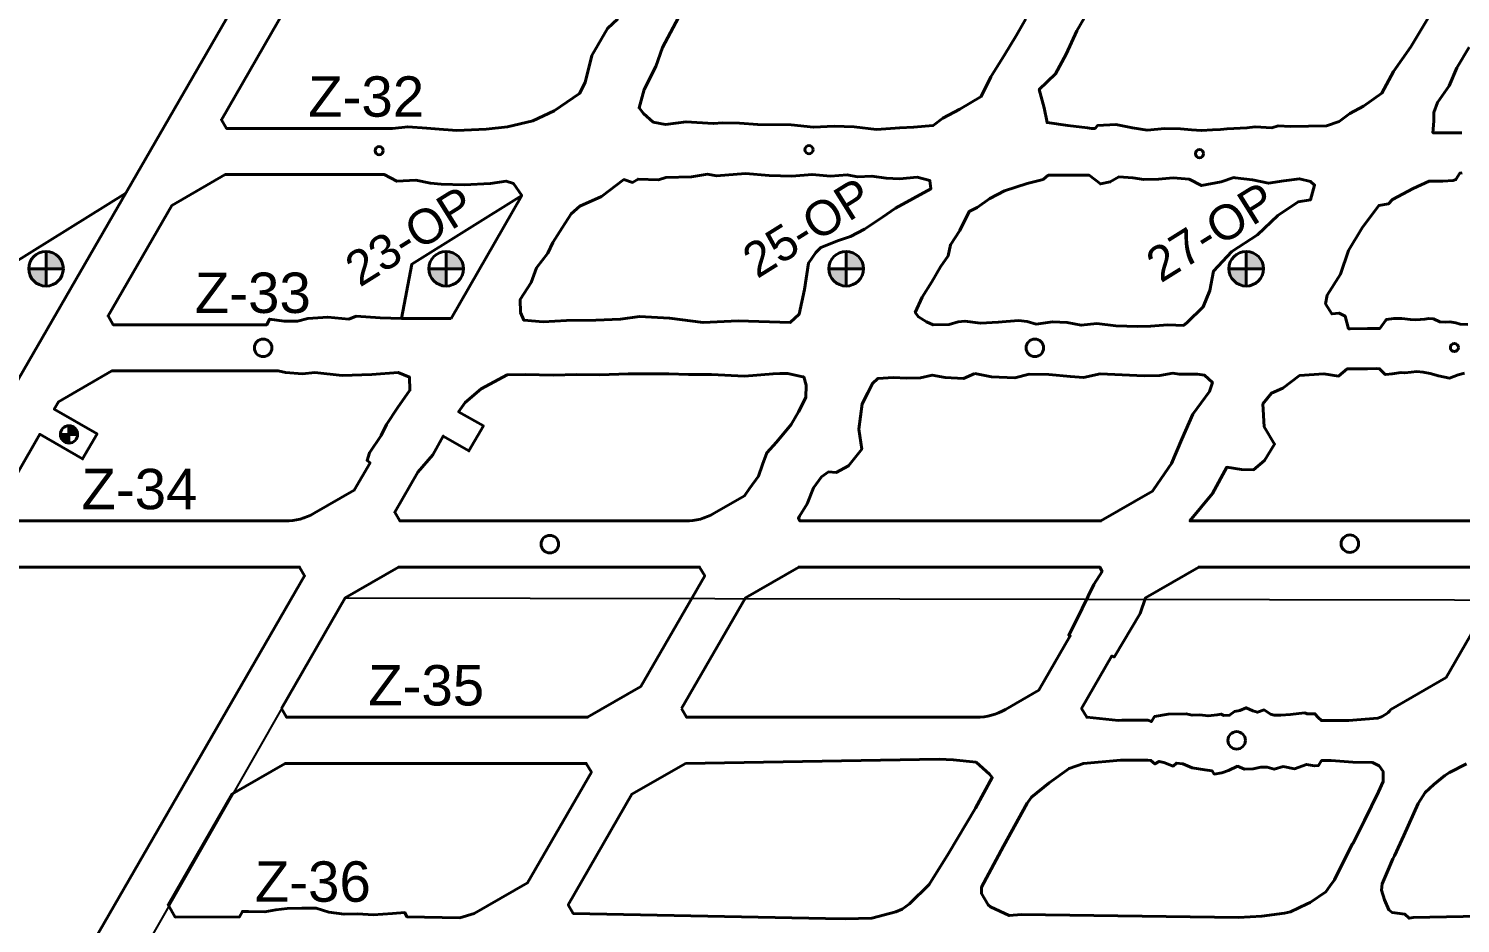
# Model space of a CAD drawing. Header units: millimetres. Extents: x -28 to 1943, y -5245 to 2752.
# Drawn here: x 1031.9 to 1155.9, y -33.1 to 44.4 of the extents above; entities that cross this region are included whole.
import ezdxf
from ezdxf.enums import TextEntityAlignment as Align

# ---------------------------------------------------------------- set-up
doc = ezdxf.new("R2010")
doc.units = ezdxf.units.MM
doc.layers.add('144', color=10, linetype='Continuous')
doc.styles.add('DG-T1-473 TO 560$0$Standard', font='arial.ttf')

msp = doc.modelspace()

# ---------------------------------------------------------------- hatches: boundary and pattern name
at = {"linetype": 'Continuous', "lineweight": 40}
h = msp.add_hatch(color=3, dxfattribs=at)
h.paths.add_polyline_path([(1034.906, 23.601, 0.4142136), (1033.406, 25.101), (1033.406, 23.601)])
h.paths.add_polyline_path([(1033.406, 23.601), (1031.906, 23.601, 0.4142136), (1033.406, 22.101)])
h = msp.add_hatch(color=3, dxfattribs=at)
h.paths.add_polyline_path([(1034.906, 23.601, 0.4142136), (1033.406, 25.101), (1033.406, 23.601)])
h.paths.add_polyline_path([(1033.406, 23.601), (1031.906, 23.601, 0.4142136), (1033.406, 22.101)])
h = msp.add_hatch(color=7, dxfattribs=at)
h.paths.add_polyline_path([(1069.547, 23.601, 0.4142136), (1068.047, 25.101), (1068.047, 23.601)])
h.paths.add_polyline_path([(1068.047, 23.601), (1066.547, 23.601, 0.4142136), (1068.047, 22.101)])
h = msp.add_hatch(color=7, dxfattribs=at)
h.paths.add_polyline_path([(1104.188, 23.601, 0.4142136), (1102.688, 25.101), (1102.688, 23.601)])
h.paths.add_polyline_path([(1102.688, 23.601), (1101.188, 23.601, 0.4142136), (1102.688, 22.101)])
h = msp.add_hatch(color=7, dxfattribs=at)
h.paths.add_polyline_path([(1138.829, 23.601, 0.4142136), (1137.329, 25.101), (1137.329, 23.601)])
h.paths.add_polyline_path([(1137.329, 23.601), (1135.829, 23.601, 0.4142136), (1137.329, 22.101)])
at = {"lineweight": 40}
h = msp.add_hatch(color=3, dxfattribs=at)
h.paths.add_polyline_path([(1036.146, 9.248, 0.4142136), (1035.396, 9.998), (1035.396, 9.248)])
h.paths.add_polyline_path([(1034.646, 9.248, 0.4142136), (1035.396, 8.498), (1035.396, 9.248)])
h = msp.add_hatch(color=3, dxfattribs=at)
h.paths.add_polyline_path([(1036.146, 9.248, 0.4142136), (1035.396, 9.998), (1035.396, 9.248)])
h.paths.add_polyline_path([(1034.646, 9.248, 0.4142136), (1035.396, 8.498), (1035.396, 9.248)])

# ---------------------------------------------------------------- linework, layer by layer
at = {"color": 3, "linetype": 'Continuous', "lineweight": 40}
for p, q in [((1030.452, 23.996), (1040.307, 30.154)), ((1030.452, 23.996), (1040.307, 30.154)), ((1031.906, 23.601), (1034.906, 23.601)), ((1031.906, 23.601), (1034.906, 23.601))]:
    msp.add_line(p, q, dxfattribs=at)
at = {"color": 3, "lineweight": 40}
for p, q in [((1033.406, 22.101), (1033.406, 25.101)), ((1033.406, 22.101), (1033.406, 25.101)), ((1035.396, 8.498), (1035.396, 9.998)), ((1035.396, 8.498), (1035.396, 9.998)), ((1034.646, 9.248), (1036.146, 9.248)), ((1034.646, 9.248), (1036.146, 9.248))]:
    msp.add_line(p, q, dxfattribs=at)
at = {"color": 7, "linetype": 'Continuous', "lineweight": 40}
for p, q in [((1068.047, 22.101), (1068.047, 25.101)), ((1068.047, 22.101), (1068.047, 25.101)), ((1102.688, 22.101), (1102.688, 25.101)), ((1102.688, 22.101), (1102.688, 25.101)), ((1137.329, 22.101), (1137.329, 25.101)), ((1137.329, 22.101), (1137.329, 25.101)), ((1066.547, 23.601), (1069.547, 23.601)), ((1066.547, 23.601), (1069.547, 23.601)), ((1101.188, 23.601), (1104.188, 23.601)), ((1101.188, 23.601), (1104.188, 23.601)), ((1135.829, 23.601), (1138.829, 23.601)), ((1135.829, 23.601), (1138.829, 23.601)), ((1064.048, 1.748), (1063.607, 2.511)), ((1064.048, 1.748), (1063.607, 2.511)), ((1064.048, 1.748), (1088.768, 1.748)), ((1064.048, 1.748), (1088.768, 1.748)), ((1098.689, 1.748), (1124.748, 1.748)), ((1098.689, 1.748), (1124.748, 1.748))]:
    msp.add_line(p, q, dxfattribs=at)
at = {"lineweight": 40}
for points in [[(1050.601, 47.985), (1016.401, -11.252), (973.895, -11.252), (971.895, -9.252), (971.895, 50.748)], [(1050.601, 47.985), (1016.401, -11.252), (973.895, -11.252), (971.895, -9.252), (971.895, 50.748)], [(1082.909, 45.254), (1082.027, 44.395), (1080.668, 42.078), (1080.101, 39.736), (1079.596, 38.778), (1077.409, 37.275), (1075.552, 36.418), (1073.374, 35.881), (1071.508, 35.698), (1068.968, 35.585), (1067.086, 35.726), (1066.365, 35.773), (1064.722, 35.891), (1063.402, 35.748), (1053.535, 35.748), (1049.036, 35.748), (1048.596, 36.511), (1054.12, 46.08)], [(1082.909, 45.254), (1082.027, 44.395), (1080.668, 42.078), (1080.101, 39.736), (1079.596, 38.778), (1077.409, 37.275), (1075.552, 36.418), (1073.374, 35.881), (1071.508, 35.698), (1068.968, 35.585), (1067.086, 35.726), (1066.365, 35.773), (1064.722, 35.891), (1063.402, 35.748), (1053.535, 35.748), (1049.036, 35.748), (1048.596, 36.511), (1054.12, 46.08)], [(1131.934, 18.692), (1130.531, 18.729), (1129.052, 18.618), (1127.929, 18.601), (1126.04, 18.658), (1124.4, 18.845), (1123.044, 18.709), (1121.819, 18.941), (1120.556, 18.999), (1119.548, 18.86), (1119.13, 18.802), (1118.365, 19.014), (1117.602, 19.102), (1115.856, 18.957), (1114.333, 18.877), (1112.95, 19.056), (1112.386, 18.985), (1111.605, 18.759), (1110.228, 18.73), (1109.657, 18.998), (1108.944, 19.421), (1108.672, 19.818), (1109.266, 21.133), (1110.102, 22.459), (1110.861, 23.749), (1111.511, 24.718), (1111.709, 25.674), (1112.538, 26.902), (1113.33, 28.556), (1114.021, 28.901), (1115.121, 29.687), (1116.41, 30.34), (1118.362, 30.982), (1119.735, 31.319), (1120.18, 31.695), (1123.727, 31.695), (1124.699, 30.944), (1125.548, 31.123), (1126.304, 31.552), (1127.505, 31.461), (1128.474, 31.328), (1129.744, 31.354), (1131.006, 31.472), (1132.395, 31.355), (1133.459, 30.808), (1135.163, 31.113), (1136.262, 31.495), (1136.36, 31.486), (1137.869, 31.294), (1139.267, 31.007), (1140.578, 31.213), (1141.939, 31.397), (1142.902, 31.169), (1143.25, 30.841), (1142.899, 29.577), (1141.821, 29.388), (1140.064, 28.204), (1138.315, 26.535), (1136.08, 25.077), (1134.49, 23.375), (1134.165, 21.726), (1133.604, 20.309), (1132.203, 18.941), (1131.892, 18.684)], [(1131.934, 18.692), (1130.531, 18.729), (1129.052, 18.618), (1127.929, 18.601), (1126.04, 18.658), (1124.4, 18.845), (1123.044, 18.709), (1121.819, 18.941), (1120.556, 18.999), (1119.548, 18.86), (1119.13, 18.802), (1118.365, 19.014), (1117.602, 19.102), (1115.856, 18.957), (1114.333, 18.877), (1112.95, 19.056), (1112.386, 18.985), (1111.605, 18.759), (1110.228, 18.73), (1109.657, 18.998), (1108.944, 19.421), (1108.672, 19.818), (1109.266, 21.133), (1110.102, 22.459), (1110.861, 23.749), (1111.511, 24.718), (1111.709, 25.674), (1112.538, 26.902), (1113.33, 28.556), (1114.021, 28.901), (1115.121, 29.687), (1116.41, 30.34), (1118.362, 30.982), (1119.735, 31.319), (1120.18, 31.695), (1123.727, 31.695), (1124.699, 30.944), (1125.548, 31.123), (1126.304, 31.552), (1127.505, 31.461), (1128.474, 31.328), (1129.744, 31.354), (1131.006, 31.472), (1132.395, 31.355), (1133.459, 30.808), (1135.163, 31.113), (1136.262, 31.495), (1136.36, 31.486), (1137.869, 31.294), (1139.267, 31.007), (1140.578, 31.213), (1141.939, 31.397), (1142.902, 31.169), (1143.25, 30.841), (1142.899, 29.577), (1141.821, 29.388), (1140.064, 28.204), (1138.315, 26.535), (1136.08, 25.077), (1134.49, 23.375), (1134.165, 21.726), (1133.604, 20.309), (1132.203, 18.941), (1131.892, 18.684)], [(1156.037, 31.895), (1155.823, 31.883), (1155.477, 31.317), (1155.235, 31.242), (1154.362, 31.196), (1154.292, 31.182), (1153.165, 31.196), (1151.777, 30.556), (1149.981, 29.588), (1149.648, 29.223), (1148.797, 29.075), (1147.366, 27.152), (1146.169, 25.174), (1145.487, 23.137), (1144.341, 21.301), (1144.201, 20.563), (1144.74, 19.681), (1145.361, 19.761), (1145.886, 19.501), (1146.186, 18.404), (1146.325, 18.4), (1147.817, 18.411), (1148.571, 18.415), (1148.896, 18.426), (1149.423, 19.155), (1149.483, 19.205), (1150.107, 19.294), (1150.797, 19.285), (1151.54, 19.187), (1151.973, 19.165), (1152.404, 19.207), (1152.795, 19.223), (1153.129, 19.288), (1153.544, 19.252), (1154.081, 18.998), (1154.6, 18.976), (1154.97, 18.99), (1155.472, 18.919), (1155.857, 18.803), (1156.522, 18.779)], [(1156.037, 31.895), (1155.823, 31.883), (1155.477, 31.317), (1155.235, 31.242), (1154.362, 31.196), (1154.292, 31.182), (1153.165, 31.196), (1151.777, 30.556), (1149.981, 29.588), (1149.648, 29.223), (1148.797, 29.075), (1147.366, 27.152), (1146.169, 25.174), (1145.487, 23.137), (1144.341, 21.301), (1144.201, 20.563), (1144.74, 19.681), (1145.361, 19.761), (1145.886, 19.501), (1146.186, 18.404), (1146.325, 18.4), (1147.817, 18.411), (1148.571, 18.415), (1148.896, 18.426), (1149.423, 19.155), (1149.483, 19.205), (1150.107, 19.294), (1150.797, 19.285), (1151.54, 19.187), (1151.973, 19.165), (1152.404, 19.207), (1152.795, 19.223), (1153.129, 19.288), (1153.544, 19.252), (1154.081, 18.998), (1154.6, 18.976), (1154.97, 18.99), (1155.472, 18.919), (1155.857, 18.803), (1156.522, 18.779)], [(1074.594, 29.933), (1065.093, 23.996), (1064.179, 19.291)], [(1074.594, 29.933), (1065.093, 23.996), (1064.179, 19.291)], [(1159.389, 1.748), (1132.448, 1.748), (1134.41, 4.123), (1135.647, 6.398), (1136.909, 6.21), (1137.963, 6.18), (1138.906, 6.977), (1139.779, 8.405), (1138.889, 9.917), (1138.773, 11.895), (1139.524, 12.832), (1140.508, 13.261), (1141.929, 14.347), (1144.05, 14.49), (1145.33, 14.296), (1146.053, 14.918), (1146.32, 14.923), (1147.816, 14.93), (1148.575, 14.945), (1148.878, 14.933), (1149.322, 14.463), (1149.427, 14.45), (1149.957, 14.505), (1150.733, 14.623), (1151.055, 14.569), (1151.597, 14.633), (1152.095, 14.695), (1152.634, 14.64), (1153.254, 14.525), (1153.965, 14.319), (1154.923, 14.127), (1155.689, 14.399), (1156.223, 14.557)], [(1159.389, 1.748), (1132.448, 1.748), (1134.41, 4.123), (1135.647, 6.398), (1136.909, 6.21), (1137.963, 6.18), (1138.906, 6.977), (1139.779, 8.405), (1138.889, 9.917), (1138.773, 11.895), (1139.524, 12.832), (1140.508, 13.261), (1141.929, 14.347), (1144.05, 14.49), (1145.33, 14.296), (1146.053, 14.918), (1146.32, 14.923), (1147.816, 14.93), (1148.575, 14.945), (1148.878, 14.933), (1149.322, 14.463), (1149.427, 14.45), (1149.957, 14.505), (1150.733, 14.623), (1151.055, 14.569), (1151.597, 14.633), (1152.095, 14.695), (1152.634, 14.64), (1153.254, 14.525), (1153.965, 14.319), (1154.923, 14.127), (1155.689, 14.399), (1156.223, 14.557)], [(1029.297, -2.252), (1055.357, -2.252), (1055.798, -3.015), (1013.512, -76.257)], [(1029.297, -2.252), (1055.357, -2.252), (1055.798, -3.015), (1013.512, -76.257)], [(1159.721, -3.015), (1154.637, -11.82)], [(1159.721, -3.015), (1154.637, -11.82)], [(1043.977, -31.489), (1043.977, -31.489), (1049.501, -21.92), (1054.123, -19.252), (1080.183, -19.252), (1080.624, -20.015), (1075.099, -29.584), (1070.477, -32.252), (1069.248, -32.62), (1064.655, -32.533), (1064.471, -32.177), (1063.398, -32.242), (1061.742, -32.357), (1060.415, -32.295), (1059.233, -32.306), (1057.882, -32.133), (1056.793, -31.784), (1055.55, -31.799), (1054.279, -31.827), (1053.308, -31.938), (1052.36, -32.122), (1050.944, -32.077), (1050.418, -32.078), (1050.153, -32.541), (1044.595, -32.56), (1043.977, -31.489)], [(1043.977, -31.489), (1043.977, -31.489), (1049.501, -21.92), (1054.123, -19.252), (1080.183, -19.252), (1080.624, -20.015), (1075.099, -29.584), (1070.477, -32.252), (1069.248, -32.62), (1064.655, -32.533), (1064.471, -32.177), (1063.398, -32.242), (1061.742, -32.357), (1060.415, -32.295), (1059.233, -32.306), (1057.882, -32.133), (1056.793, -31.784), (1055.55, -31.799), (1054.279, -31.827), (1053.308, -31.938), (1052.36, -32.122), (1050.944, -32.077), (1050.418, -32.078), (1050.153, -32.541), (1044.595, -32.56), (1043.977, -31.489)], [(1171.922, -32.184), (1151.794, -32.603), (1151.422, -32.666), (1151.069, -32.315), (1149.977, -32.173), (1149.666, -31.941), (1149.307, -31.066), (1149.046, -30.227), (1149.088, -29.67), (1149.524, -28.675), (1150.035, -27.521), (1150.158, -27.263), (1150.961, -25.508), (1152.215, -22.719), (1152.82, -21.765), (1153.564, -21.092), (1154.535, -20.307), (1154.92, -20.039), (1156.396, -19.281)], [(1171.922, -32.184), (1151.794, -32.603), (1151.422, -32.666), (1151.069, -32.315), (1149.977, -32.173), (1149.666, -31.941), (1149.307, -31.066), (1149.046, -30.227), (1149.088, -29.67), (1149.524, -28.675), (1150.035, -27.521), (1150.158, -27.263), (1150.961, -25.508), (1152.215, -22.719), (1152.82, -21.765), (1153.564, -21.092), (1154.535, -20.307), (1154.92, -20.039), (1156.396, -19.281)]]:
    msp.add_lwpolyline(points, dxfattribs=at)
at = {"color": 7, "linetype": 'Continuous', "lineweight": 40}
for points in [[(1118.248, 45.235), (1117.44, 43.836), (1116.37, 42.063), (1115.226, 40.229), (1114.383, 38.512), (1112.532, 37.431), (1111.045, 36.631), (1110.209, 36.004), (1108.521, 35.852), (1107.325, 35.812), (1105.313, 35.661), (1103.367, 35.88), (1101.641, 35.943), (1099.851, 35.849), (1097.937, 36.059), (1095.033, 36.081), (1093.44, 36.208), (1092.019, 36.239), (1091.179, 36.172), (1088.826, 36.335), (1087.04, 36.105), (1085.977, 36.308), (1085.153, 37.049), (1084.751, 37.536), (1085.184, 39.135), (1086.207, 41.125), (1086.791, 42.764), (1088.184, 45.366)], [(1118.248, 45.235), (1117.44, 43.836), (1116.37, 42.063), (1115.226, 40.229), (1114.383, 38.512), (1112.532, 37.431), (1111.045, 36.631), (1110.209, 36.004), (1108.521, 35.852), (1107.325, 35.812), (1105.313, 35.661), (1103.367, 35.88), (1101.641, 35.943), (1099.851, 35.849), (1097.937, 36.059), (1095.033, 36.081), (1093.44, 36.208), (1092.019, 36.239), (1091.179, 36.172), (1088.826, 36.335), (1087.04, 36.105), (1085.977, 36.308), (1085.153, 37.049), (1084.751, 37.536), (1085.184, 39.135), (1086.207, 41.125), (1086.791, 42.764), (1088.184, 45.366)], [(1123.287, 45.292), (1122.666, 44.201), (1121.73, 42.183), (1120.816, 40.489), (1119.409, 39.128), (1119.826, 37.546), (1120.085, 36.261), (1121.89, 35.996), (1123.584, 35.811), (1123.932, 35.748), (1124.239, 35.748), (1124.439, 35.999), (1126.051, 36.1), (1127.479, 35.791), (1128.763, 35.615), (1130.278, 35.734), (1131.625, 35.728), (1132.587, 35.635), (1133.46, 35.568), (1134.409, 35.642), (1135.085, 35.648), (1135.671, 35.73), (1137.386, 35.801), (1138.095, 35.898), (1139.53, 35.802), (1140.089, 35.975), (1141.155, 35.928), (1144.266, 35.968), (1145.368, 36.349), (1146.302, 37.036), (1147.468, 37.683), (1149.071, 38.813), (1150.073, 40.671), (1151.573, 42.817), (1153.402, 45.852)], [(1123.287, 45.292), (1122.666, 44.201), (1121.73, 42.183), (1120.816, 40.489), (1119.409, 39.128), (1119.826, 37.546), (1120.085, 36.261), (1121.89, 35.996), (1123.584, 35.811), (1123.932, 35.748), (1124.239, 35.748), (1124.439, 35.999), (1126.051, 36.1), (1127.479, 35.791), (1128.763, 35.615), (1130.278, 35.734), (1131.625, 35.728), (1132.587, 35.635), (1133.46, 35.568), (1134.409, 35.642), (1135.085, 35.648), (1135.671, 35.73), (1137.386, 35.801), (1138.095, 35.898), (1139.53, 35.802), (1140.089, 35.975), (1141.155, 35.928), (1144.266, 35.968), (1145.368, 36.349), (1146.302, 37.036), (1147.468, 37.683), (1149.071, 38.813), (1150.073, 40.671), (1151.573, 42.817), (1153.402, 45.852)], [(1156, 35.358), (1155.834, 35.358), (1153.494, 35.382), (1153.575, 36.376), (1153.566, 37.136), (1153.887, 38.008), (1154.899, 39.432), (1155.559, 40.989), (1156.639, 42.795)], [(1156, 35.358), (1155.834, 35.358), (1153.494, 35.382), (1153.575, 36.376), (1153.566, 37.136), (1153.887, 38.008), (1154.899, 39.432), (1155.559, 40.989), (1156.639, 42.795)]]:
    msp.add_lwpolyline(points, dxfattribs=at)
at = {"lineweight": 40}
for points in [[(1068.482, 19.291), (1064.179, 19.291), (1062.349, 19.355), (1060.268, 19.487), (1059.639, 19.233), (1057.807, 19.409), (1056.085, 19.284), (1055.189, 19.063), (1054.023, 19.043), (1052.768, 19.231), (1052.523, 18.748), (1041.221, 18.748), (1039.221, 18.748), (1038.781, 19.511), (1044.305, 29.08), (1048.927, 31.748), (1053.535, 31.748), (1062.674, 31.748), (1063.772, 31.181), (1065.436, 31.284), (1066.684, 30.999), (1067.628, 30.912), (1069.606, 30.866), (1071.878, 30.978), (1073.254, 31.193), (1073.87, 30.975), (1074.594, 29.933)], [(1068.482, 19.291), (1064.179, 19.291), (1062.349, 19.355), (1060.268, 19.487), (1059.639, 19.233), (1057.807, 19.409), (1056.085, 19.284), (1055.189, 19.063), (1054.023, 19.043), (1052.768, 19.231), (1052.523, 18.748), (1041.221, 18.748), (1039.221, 18.748), (1038.781, 19.511), (1044.305, 29.08), (1048.927, 31.748), (1053.535, 31.748), (1062.674, 31.748), (1063.772, 31.181), (1065.436, 31.284), (1066.684, 30.999), (1067.628, 30.912), (1069.606, 30.866), (1071.878, 30.978), (1073.254, 31.193), (1073.87, 30.975), (1074.594, 29.933)], [(1100.049, 25.003), (1099.414, 24.09), (1099.094, 21.811), (1098.611, 19.654), (1097.827, 18.936), (1093.331, 19.073), (1090.309, 18.954), (1087.392, 19.309), (1084.786, 19.461), (1083.141, 19.23), (1081.007, 19.133), (1078.463, 19.119), (1076.461, 19.001), (1074.786, 19.129), (1074.492, 19.809), (1074.474, 20.923), (1075.407, 22.411), (1075.879, 23.675), (1076.858, 24.95), (1077.291, 25.86), (1078.1, 27.146), (1078.883, 28.367), (1079.622, 29.011), (1081.513, 29.854), (1083.424, 31.327), (1084.179, 31.082), (1084.673, 31.369), (1086.45, 31.292), (1087.085, 31.511), (1089.284, 31.551), (1090.686, 31.777), (1091.456, 31.656), (1093.983, 31.838), (1096.026, 31.688), (1097.971, 31.61), (1099.742, 31.766), (1101.341, 31.63), (1102.781, 31.728), (1103.656, 31.572), (1104.921, 31.611), (1106.165, 31.436), (1107.305, 31.389), (1108.841, 31.523), (1109.945, 31.235), (1110.021, 30.524), (1106.971, 28.842), (1105.832, 28.066), (1104.263, 27.04), (1103.06, 26.387), (1102.031, 26.044), (1100.495, 25.438)], [(1100.049, 25.003), (1099.414, 24.09), (1099.094, 21.811), (1098.611, 19.654), (1097.827, 18.936), (1093.331, 19.073), (1090.309, 18.954), (1087.392, 19.309), (1084.786, 19.461), (1083.141, 19.23), (1081.007, 19.133), (1078.463, 19.119), (1076.461, 19.001), (1074.786, 19.129), (1074.492, 19.809), (1074.474, 20.923), (1075.407, 22.411), (1075.879, 23.675), (1076.858, 24.95), (1077.291, 25.86), (1078.1, 27.146), (1078.883, 28.367), (1079.622, 29.011), (1081.513, 29.854), (1083.424, 31.327), (1084.179, 31.082), (1084.673, 31.369), (1086.45, 31.292), (1087.085, 31.511), (1089.284, 31.551), (1090.686, 31.777), (1091.456, 31.656), (1093.983, 31.838), (1096.026, 31.688), (1097.971, 31.61), (1099.742, 31.766), (1101.341, 31.63), (1102.781, 31.728), (1103.656, 31.572), (1104.921, 31.611), (1106.165, 31.436), (1107.305, 31.389), (1108.841, 31.523), (1109.945, 31.235), (1110.021, 30.524), (1106.971, 28.842), (1105.832, 28.066), (1104.263, 27.04), (1103.06, 26.387), (1102.031, 26.044), (1100.495, 25.438)], [(1113.825, 14.529), (1112.849, 14.084), (1111.263, 14.172), (1110.138, 14.386), (1109.138, 14.157), (1107.907, 14.118), (1106.774, 14.167), (1105.441, 14.099), (1104.976, 13.666), (1104.57, 12.842), (1104.075, 11.901), (1103.787, 9.699), (1104.034, 7.964), (1102.895, 6.515), (1101.813, 5.951), (1101.167, 5.997), (1100.538, 5.571), (1099.862, 4.632), (1099.317, 3.244), (1098.656, 2.171), (1098.554, 1.981), (1098.689, 1.748), (1124.748, 1.748), (1129.225, 4.333), (1129.318, 4.49), (1130.843, 6.739), (1131.753, 8.825), (1132.707, 10.998), (1134.157, 12.967), (1134.4, 13.758), (1133.71, 14.39), (1133.109, 14.465), (1131.52, 14.477), (1130.976, 14.549), (1129.844, 14.361), (1128.492, 14.32), (1124.679, 14.481), (1123.235, 14.189), (1122.104, 14.257), (1120.234, 14.433), (1118.536, 14.47), (1117.306, 14.15), (1115.279, 14.229)], [(1113.825, 14.529), (1112.849, 14.084), (1111.263, 14.172), (1110.138, 14.386), (1109.138, 14.157), (1107.907, 14.118), (1106.774, 14.167), (1105.441, 14.099), (1104.976, 13.666), (1104.57, 12.842), (1104.075, 11.901), (1103.787, 9.699), (1104.034, 7.964), (1102.895, 6.515), (1101.813, 5.951), (1101.167, 5.997), (1100.538, 5.571), (1099.862, 4.632), (1099.317, 3.244), (1098.656, 2.171), (1098.554, 1.981), (1098.689, 1.748), (1124.748, 1.748), (1129.225, 4.333), (1129.318, 4.49), (1130.843, 6.739), (1131.753, 8.825), (1132.707, 10.998), (1134.157, 12.967), (1134.4, 13.758), (1133.71, 14.39), (1133.109, 14.465), (1131.52, 14.477), (1130.976, 14.549), (1129.844, 14.361), (1128.492, 14.32), (1124.679, 14.481), (1123.235, 14.189), (1122.104, 14.257), (1120.234, 14.433), (1118.536, 14.47), (1117.306, 14.15), (1115.279, 14.229)], [(1053.792, -14.489), (1059.316, -4.92), (1063.938, -2.252), (1089.998, -2.252), (1090.439, -3.015), (1084.914, -12.584), (1080.292, -15.252), (1054.233, -15.252)], [(1053.792, -14.489), (1059.316, -4.92), (1063.938, -2.252), (1089.998, -2.252), (1090.439, -3.015), (1084.914, -12.584), (1080.292, -15.252), (1054.233, -15.252)], [(1088.764, -19.252), (1110.742, -18.873), (1111.963, -18.93), (1113.94, -19.15), (1115.098, -20.193), (1115.343, -20.485), (1113.877, -23.133), (1111.557, -27.067), (1109.88, -29.75), (1108.159, -31.425), (1107.527, -31.871), (1106.999, -32.102), (1104.905, -32.657), (1102.598, -32.716), (1100.891, -32.682), (1079.059, -32.252), (1078.618, -31.489), (1084.142, -21.92)], [(1088.764, -19.252), (1110.742, -18.873), (1111.963, -18.93), (1113.94, -19.15), (1115.098, -20.193), (1115.343, -20.485), (1113.877, -23.133), (1111.557, -27.067), (1109.88, -29.75), (1108.159, -31.425), (1107.527, -31.871), (1106.999, -32.102), (1104.905, -32.657), (1102.598, -32.716), (1100.891, -32.682), (1079.059, -32.252), (1078.618, -31.489), (1084.142, -21.92)], [(1126.453, -18.97), (1123.229, -19.254), (1121.982, -19.685), (1120.266, -20.941), (1118.745, -22.167), (1118.438, -22.579), (1118.348, -22.689), (1116.299, -26.41), (1114.415, -29.979), (1114.403, -30.515), (1114.994, -31.492), (1115.199, -31.666), (1116.813, -32.433), (1117.877, -32.336), (1136.667, -32.603), (1138.679, -32.497), (1140.65, -32.222), (1141.147, -32.104), (1142.603, -31.42), (1142.856, -31.289), (1144.224, -30.371), (1144.58, -29.889), (1144.958, -29.342), (1145.668, -27.928), (1146.541, -26.218), (1146.576, -26.159), (1147.559, -24.202), (1148.775, -21.722), (1149.185, -20.812), (1149.18, -19.943), (1148.852, -19.473), (1148.267, -19.176), (1146.554, -19.131), (1144.679, -18.997), (1143.852, -19), (1143.571, -19.446), (1143.236, -19.469), (1142.551, -19.342), (1141.521, -19.709), (1140.538, -19.52), (1139.748, -19.75), (1139.135, -19.577), (1138.606, -19.587), (1137.935, -19.721), (1137.173, -19.759), (1136.563, -19.502), (1135.799, -19.873), (1135.223, -20.07), (1134.555, -20.172), (1134.373, -19.9), (1133.748, -19.8), (1132.632, -19.622), (1131.843, -19.277), (1131.28, -19.226), (1131.009, -19.483), (1130.191, -19.176), (1129.789, -19.077), (1129.424, -19.301), (1129.069, -18.994), (1128.8, -18.97), (1128.057, -18.969)], [(1126.453, -18.97), (1123.229, -19.254), (1121.982, -19.685), (1120.266, -20.941), (1118.745, -22.167), (1118.438, -22.579), (1118.348, -22.689), (1116.299, -26.41), (1114.415, -29.979), (1114.403, -30.515), (1114.994, -31.492), (1115.199, -31.666), (1116.813, -32.433), (1117.877, -32.336), (1136.667, -32.603), (1138.679, -32.497), (1140.65, -32.222), (1141.147, -32.104), (1142.603, -31.42), (1142.856, -31.289), (1144.224, -30.371), (1144.58, -29.889), (1144.958, -29.342), (1145.668, -27.928), (1146.541, -26.218), (1146.576, -26.159), (1147.559, -24.202), (1148.775, -21.722), (1149.185, -20.812), (1149.18, -19.943), (1148.852, -19.473), (1148.267, -19.176), (1146.554, -19.131), (1144.679, -18.997), (1143.852, -19), (1143.571, -19.446), (1143.236, -19.469), (1142.551, -19.342), (1141.521, -19.709), (1140.538, -19.52), (1139.748, -19.75), (1139.135, -19.577), (1138.606, -19.587), (1137.935, -19.721), (1137.173, -19.759), (1136.563, -19.502), (1135.799, -19.873), (1135.223, -20.07), (1134.555, -20.172), (1134.373, -19.9), (1133.748, -19.8), (1132.632, -19.622), (1131.843, -19.277), (1131.28, -19.226), (1131.009, -19.483), (1130.191, -19.176), (1129.789, -19.077), (1129.424, -19.301), (1129.069, -18.994), (1128.8, -18.97), (1128.057, -18.969)]]:
    msp.add_lwpolyline(points, close=True, dxfattribs=at)
for points in [[(1028.966, 2.511), (1032.866, 9.266), (1036.573, 7.125), (1037.823, 9.29), (1034.116, 11.431), (1034.49, 12.08), (1039.112, 14.748), (1041.221, 14.748), (1053.517, 14.748), (1054.155, 14.61), (1055.601, 14.502), (1056.681, 14.61), (1059.046, 14.364), (1061.608, 14.451), (1063.908, 14.623), (1064.879, 14.192), (1064.909, 13.069), (1063.853, 11.557), (1062.874, 10.104), (1062.438, 9.148), (1061.404, 7.664), (1061.199, 6.997), (1061.461, 6.794), (1060.088, 4.416), (1056.627, 2.418, -0.1316525), (1054.127, 1.748), (1029.407, 1.748)], [(1028.966, 2.511), (1032.866, 9.266), (1036.573, 7.125), (1037.823, 9.29), (1034.116, 11.431), (1034.49, 12.08), (1039.112, 14.748), (1041.221, 14.748), (1053.517, 14.748), (1054.155, 14.61), (1055.601, 14.502), (1056.681, 14.61), (1059.046, 14.364), (1061.608, 14.451), (1063.908, 14.623), (1064.879, 14.192), (1064.909, 13.069), (1063.853, 11.557), (1062.874, 10.104), (1062.438, 9.148), (1061.404, 7.664), (1061.199, 6.997), (1061.461, 6.794), (1060.088, 4.416), (1056.627, 2.418, -0.1316525), (1054.127, 1.748), (1029.407, 1.748)], [(1088.768, 1.748), (1064.048, 1.748), (1063.607, 2.511), (1065.603, 5.969), (1066.899, 7.477), (1067.797, 9.098), (1070.022, 7.814), (1071.272, 9.979), (1069.128, 11.217), (1069.709, 12.024), (1071.098, 13.188), (1073.344, 14.408), (1074.918, 14.447), (1077.315, 14.392), (1079.377, 14.438), (1081.359, 14.42), (1083.805, 14.494), (1085.606, 14.499), (1087.319, 14.486), (1089.047, 14.448), (1091.04, 14.448), (1093.889, 14.304), (1096.366, 14.506), (1096.958, 14.525), (1097.628, 14.518), (1098.803, 14.263), (1099.014, 14.227), (1099.226, 13.511), (1099.197, 12.436), (1098.568, 11.191), (1097.911, 10.119), (1096.668, 8.572), (1095.812, 7.666), (1095.441, 6.627), (1095.09, 5.635), (1094.31, 4.551), (1093.875, 3.923), (1091.268, 2.418, -0.1316525), (1088.768, 1.748, 0.1316525), (1091.268, 2.418)], [(1088.768, 1.748), (1064.048, 1.748), (1063.607, 2.511), (1065.603, 5.969), (1066.899, 7.477), (1067.797, 9.098), (1070.022, 7.814), (1071.272, 9.979), (1069.128, 11.217), (1069.709, 12.024), (1071.098, 13.188), (1073.344, 14.408), (1074.918, 14.447), (1077.315, 14.392), (1079.377, 14.438), (1081.359, 14.42), (1083.805, 14.494), (1085.606, 14.499), (1087.319, 14.486), (1089.047, 14.448), (1091.04, 14.448), (1093.889, 14.304), (1096.366, 14.506), (1096.958, 14.525), (1097.628, 14.518), (1098.803, 14.263), (1099.014, 14.227), (1099.226, 13.511), (1099.197, 12.436), (1098.568, 11.191), (1097.911, 10.119), (1096.668, 8.572), (1095.812, 7.666), (1095.441, 6.627), (1095.09, 5.635), (1094.31, 4.551), (1093.875, 3.923), (1091.268, 2.418, -0.1316525), (1088.768, 1.748, 0.1316525), (1091.268, 2.418)], [(1154.637, -11.82), (1149.853, -14.582, -0.1676295), (1148.708, -15.32), (1146.194, -15.537), (1144.692, -15.542), (1143.841, -15.544), (1143.568, -15.262), (1143.276, -14.944), (1142.616, -14.97), (1142.407, -14.872), (1141.89, -14.92), (1141.156, -15.018), (1140.326, -15.059), (1139.758, -15.06), (1139.427, -14.972), (1138.891, -14.613), (1138.289, -14.817), (1137.904, -14.705), (1137.322, -14.436), (1136.761, -14.657), (1136.312, -14.748), (1135.888, -15.074), (1135.393, -15.093), (1135.155, -14.976), (1134.807, -15.041), (1134.02, -15.131), (1133.303, -15.035), (1132.651, -15.079), (1132.13, -14.968), (1130.564, -14.991), (1129.392, -15.194), (1129.116, -15.624), (1128.797, -15.499), (1128.059, -15.493), (1126.561, -15.506), (1126.272, -15.534), (1123.515, -15.252), (1123.074, -14.489), (1125.701, -9.938), (1125.887, -10.045), (1128.142, -6.257), (1128.598, -4.92), (1133.22, -2.252), (1159.28, -2.252)], [(1154.637, -11.82), (1149.853, -14.582, -0.1676295), (1148.708, -15.32), (1146.194, -15.537), (1144.692, -15.542), (1143.841, -15.544), (1143.568, -15.262), (1143.276, -14.944), (1142.616, -14.97), (1142.407, -14.872), (1141.89, -14.92), (1141.156, -15.018), (1140.326, -15.059), (1139.758, -15.06), (1139.427, -14.972), (1138.891, -14.613), (1138.289, -14.817), (1137.904, -14.705), (1137.322, -14.436), (1136.761, -14.657), (1136.312, -14.748), (1135.888, -15.074), (1135.393, -15.093), (1135.155, -14.976), (1134.807, -15.041), (1134.02, -15.131), (1133.303, -15.035), (1132.651, -15.079), (1132.13, -14.968), (1130.564, -14.991), (1129.392, -15.194), (1129.116, -15.624), (1128.797, -15.499), (1128.059, -15.493), (1126.561, -15.506), (1126.272, -15.534), (1123.515, -15.252), (1123.074, -14.489), (1125.701, -9.938), (1125.887, -10.045), (1128.142, -6.257), (1128.598, -4.92), (1133.22, -2.252), (1159.28, -2.252)]]:
    msp.add_lwpolyline(points, format="xyb", dxfattribs=at)
msp.add_lwpolyline([(1088.433, -14.489), (1093.957, -4.92), (1098.579, -2.252), (1124.639, -2.252), (1124.851, -2.619), (1124.128, -3.747), (1122.623, -6.836), (1121.967, -8.139), (1122.083, -8.205), (1119.365, -12.914), (1116.475, -14.582, -0.1316525), (1113.975, -15.252), (1088.874, -15.252)], format="xyb", close=True, dxfattribs=at)
msp.add_lwpolyline([(1088.433, -14.489), (1093.957, -4.92), (1098.579, -2.252), (1124.639, -2.252), (1124.851, -2.619), (1124.128, -3.747), (1122.623, -6.836), (1121.967, -8.139), (1122.083, -8.205), (1119.365, -12.914), (1116.475, -14.582, -0.1316525), (1113.975, -15.252), (1088.874, -15.252)], format="xyb", close=True, dxfattribs=at)
for centre, radius in [((1062.252, 33.828), 0.35), ((1099.466, 33.912), 0.35), ((1133.283, 33.567), 0.35), ((1068.047, 23.601), 1.5), ((1052.204, 16.743), 0.757), ((1119.026, 16.744), 0.757), ((1155.35, 16.773), 0.35), ((1035.396, 9.248), 0.75), ((1077.03, -0.257), 0.757), ((1146.303, -0.212), 0.757), ((1136.497, -17.257), 0.757)]:
    msp.add_circle(centre, radius, dxfattribs=at)
at = {"color": 3, "linetype": 'Continuous', "lineweight": 40}
msp.add_circle((1033.406, 23.601), 1.5, dxfattribs=at)
at = {"color": 7, "linetype": 'Continuous', "lineweight": 40}
for centre in [(1068.047, 23.601), (1102.688, 23.601), (1137.329, 23.601)]:
    msp.add_circle(centre, 1.5, dxfattribs=at)
at = {"color": 3, "lineweight": 40}
msp.add_circle((1035.396, 9.248), 0.75, dxfattribs=at)
at = {"color": 7, "linetype": 'Continuous', "lineweight": 40}
msp.add_arc((1088.768, 6.748), 5, 270, 300, dxfattribs=at)
msp.add_arc((1088.768, 6.748), 5, 270, 300, dxfattribs=at)
at = {"layer": '144'}
msp.add_lwpolyline([(883.64, -361.201), (1031.989, -104.252), (1002.335, -104.694), (1059.316, -4.92), (1331.424, -5.392), (1126.254, -361.125), (883.64, -361.201)], close=True, dxfattribs=at)

# ---------------------------------------------------------------- texts
at = {"linetype": 'Continuous', "style": 'DG-T1-473 TO 560$0$Standard'}
for s, p in [('Z-32', (1061.124, 38.516)), ('Z-33', (1051.31, 21.516)), ('Z-34', (1041.495, 4.516)), ('Z-35', (1066.321, -12.484)), ('Z-36', (1056.506, -29.484))]:
    msp.add_text(s, height=3.5, dxfattribs=at).set_placement(p, align=Align.MIDDLE_CENTER)
for s, p in [('25-OP', (1094.981, 22.687)), ('23-OP', (1060.572, 21.946)), ('27-OP', (1129.926, 22.314))]:
    msp.add_text(s, height=3, rotation=32, dxfattribs=at).set_placement(p)

doc.saveas('drawing.dxf')
